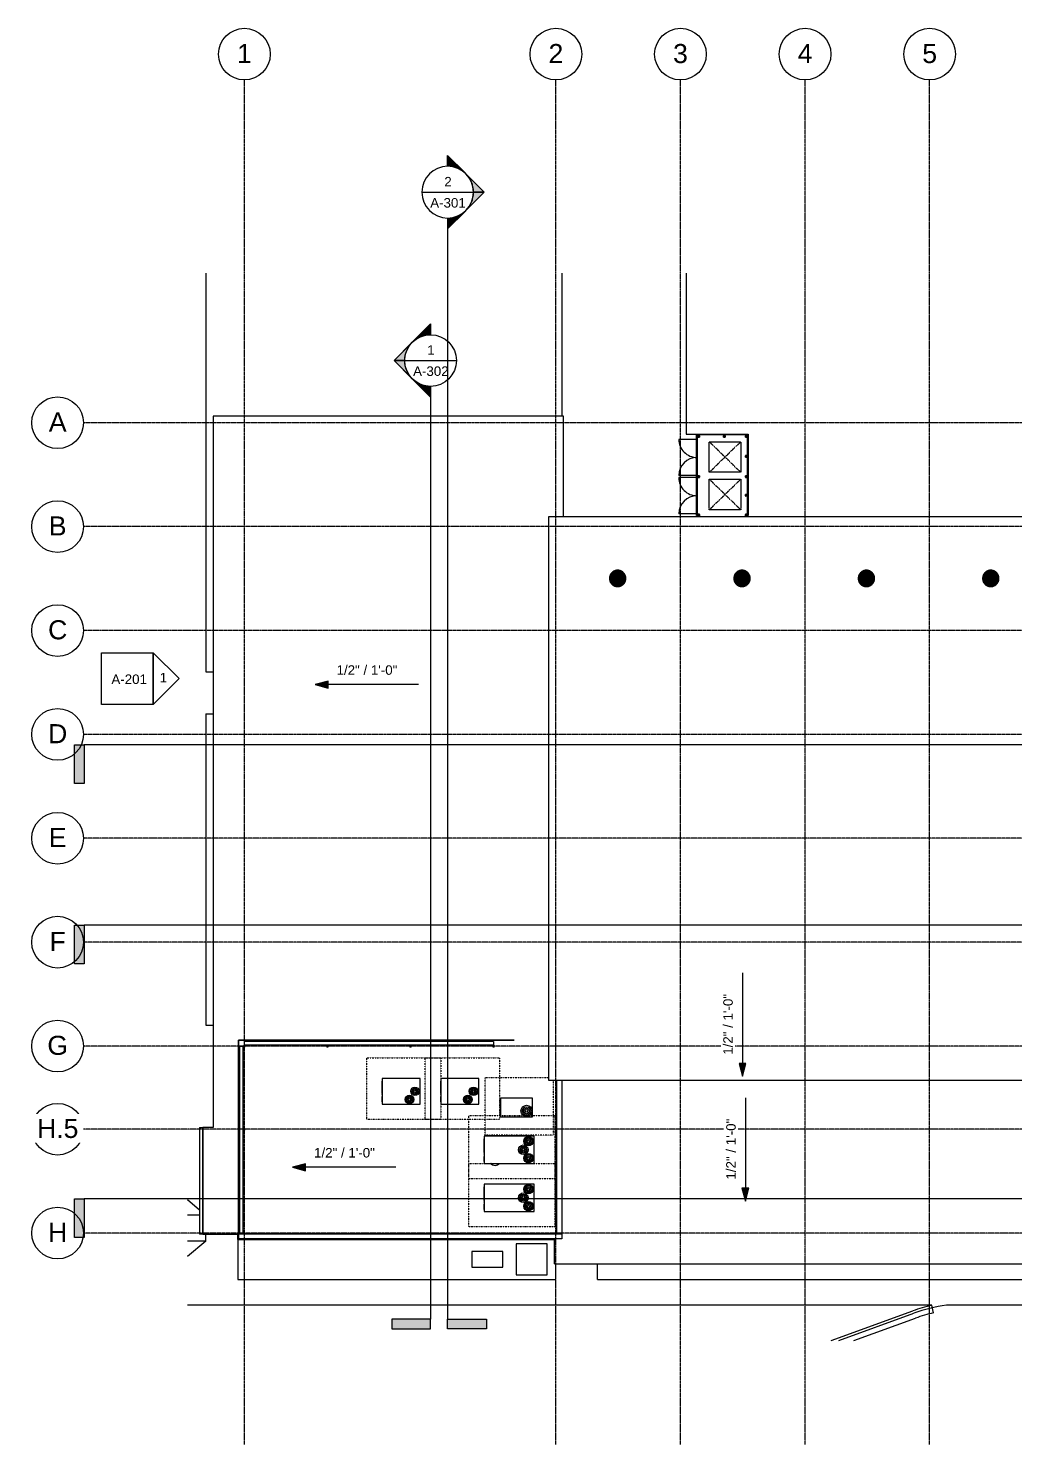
# Model space of a CAD drawing. Header units: inches. Extents: x 21571 to 32399, y -23276 to -19987.
# Drawn here: x 21571 to 23860, y -23276 to -19987 of the extents above; entities that cross this region are included whole.
import ezdxf

# ---------------------------------------------------------------- set-up
doc = ezdxf.new("R2010")
doc.units = ezdxf.units.IN
doc.header["$MEASUREMENT"] = 0
for name, pattern in [('Dash dot', [0.625, 0.25, -0.1875, 0, -0.1875]), ('Grid Line 1_2_', [0.875, 0.5, -0.125, 0.125, -0.125]), ('Hidden 1_8_', [0.1875, 0.125, -0.0625])]:
    doc.linetypes.add(name, pattern=pattern)
for name, color, linetype, lineweight in [('A-DETL-HDLN', 90, 'Hidden 1_8_', 9), ('A-DOOR', 31, 'Continuous', 9), ('A-FLOR-OTLN', 90, 'Continuous', 9), ('A-GENM', 13, 'Continuous', 9), ('A-GLAZ-CWMG', 51, 'Continuous', 9), ('A-ROOF', 132, 'Continuous', 9), ('A-ROOF-OTLN', 132, 'Continuous', 9), ('C-BLDG-PADS', 91, 'Continuous', 9), ('C-TOPO', 7, 'Continuous', 9), ('Conc', 7, 'Continuous', 9), ('E-ELEC-EQPM', 71, 'Continuous', 9), ('EOP-PR', 4, 'Continuous', 9), ('G-ANNO-DIMS', 111, 'Continuous', 9), ('G-ANNO-SYMB', 111, 'Continuous', 9), ('L-SITE-WALL', 31, 'Continuous', 9), ('M-EQPM', 50, 'Continuous', 9), ('M-HVAC-DUCT-ANNO', 70, 'Continuous', 9), ('S-BEAM', 12, 'Continuous', 9), ('S-COLS', 52, 'Continuous', 9), ('S-GRID', 1, 'Continuous', 9), ('S-GRID-IDEN', 1, 'Continuous', 9)]:
    doc.layers.add(name, color=color, linetype=linetype, lineweight=lineweight)
doc.styles.add('Arial', font='arial.ttf', dxfattribs={"height": 44.258982})
doc.styles.add('Arial_1', font='arial.ttf', dxfattribs={"height": 22.129491})

# ---------------------------------------------------------------- blocks, each defined once
blk = doc.blocks.new('turbine vent - turbine vent-625927-Roof Plan')
at = {"layer": 'A-GENM'}
for points in [[(25829.9, -21283.1), (25829.9, -21245.1), (25827.1, -21245.3), (25823.7, -21246.1), (25820.9, -21247.4), (25818.4, -21249.1), (25816.9, -21250.2), (25814.7, -21252.6), (25813.5, -21254.5), (25812.3, -21256.9), (25811.6, -21259), (25811.1, -21262), (25810.9, -21264.1), (25811.1, -21266.5), (25811.9, -21270.1), (25812.5, -21271.7), (25813.6, -21273.8), (25815.5, -21276.4), (25816.5, -21277.4), (25819, -21279.6), (25820.8, -21280.7), (25823.9, -21282.1), (25826.4, -21282.7), (25828.3, -21282.9)], [(25829.9, -21283.1), (25833.4, -21282.7), (25836.8, -21281.7), (25838.9, -21280.7), (25841, -21279.4), (25843.9, -21276.8), (25845, -21275.6), (25846.5, -21273.2), (25847.5, -21271.1), (25848.2, -21269.1), (25848.7, -21267), (25848.9, -21264.1), (25848.7, -21261.6), (25848, -21258.5), (25846.9, -21255.8), (25846.2, -21254.4), (25844.8, -21252.3), (25842.2, -21249.7), (25841, -21248.7), (25838.7, -21247.3), (25835.6, -21246), (25832.5, -21245.3), (25829.9, -21245.1), (25829.9, -21282.9)]]:
    blk.add_hatch(color=256, dxfattribs=at).paths.add_polyline_path(points, flags=0)
at = {"layer": 'A-GENM', "flags": 128}
for points in [[(25829.9, -21245.1), (25829.1, -21245.1), (25828.4, -21245.1), (25827.6, -21245.2), (25826.9, -21245.3), (25826.1, -21245.5), (25825.4, -21245.6), (25824.6, -21245.8), (25823.9, -21246), (25823.2, -21246.3), (25822.5, -21246.6), (25821.8, -21246.9), (25821.1, -21247.2), (25820.5, -21247.6), (25819.8, -21248), (25819.2, -21248.4), (25818.5, -21248.8), (25817.9, -21249.3), (25817.4, -21249.8), (25816.8, -21250.3), (25816.3, -21250.8), (25815.7, -21251.4), (25815.3, -21252), (25814.8, -21252.6), (25814.3, -21253.2), (25813.9, -21253.8), (25813.5, -21254.5), (25813.1, -21255.1), (25812.8, -21255.8), (25812.5, -21256.5), (25812.2, -21257.2), (25811.9, -21257.9), (25811.7, -21258.6), (25811.5, -21259.4), (25811.3, -21260.1), (25811.2, -21260.8), (25811.1, -21261.6), (25811, -21262.4), (25810.9, -21263.1), (25810.9, -21263.9), (25810.9, -21264.6), (25810.9, -21265.4), (25811, -21266.1), (25811.1, -21266.9), (25811.2, -21267.7), (25811.4, -21268.4), (25811.6, -21269.1), (25811.8, -21269.9), (25812, -21270.6), (25812.3, -21271.3), (25812.6, -21272), (25812.9, -21272.7), (25813.3, -21273.3), (25813.7, -21274), (25814.1, -21274.6), (25814.5, -21275.3), (25815, -21275.9), (25815.5, -21276.5), (25816, -21277), (25816.5, -21277.6), (25817.1, -21278.1), (25817.6, -21278.6), (25818.2, -21279.1), (25818.8, -21279.5), (25819.5, -21280), (25820.1, -21280.4), (25820.8, -21280.7), (25821.4, -21281.1), (25822.1, -21281.4), (25822.8, -21281.7), (25823.5, -21282), (25824.3, -21282.2), (25825, -21282.4), (25825.7, -21282.6), (25826.5, -21282.8), (25827.2, -21282.9), (25828, -21283), (25828.7, -21283), (25829.5, -21283.1), (25829.9, -21283.1)], [(25829.9, -21283.1), (25830.6, -21283.1), (25831.4, -21283), (25832.2, -21282.9), (25832.9, -21282.8), (25833.7, -21282.7), (25834.4, -21282.5), (25835.1, -21282.3), (25835.9, -21282.1), (25836.6, -21281.9), (25837.3, -21281.6), (25838, -21281.3), (25838.7, -21280.9), (25839.3, -21280.6), (25840, -21280.2), (25840.6, -21279.8), (25841.2, -21279.3), (25841.8, -21278.9), (25842.4, -21278.4), (25843, -21277.9), (25843.5, -21277.3), (25844, -21276.8), (25844.5, -21276.2), (25845, -21275.6), (25845.5, -21275), (25845.9, -21274.3), (25846.3, -21273.7), (25846.6, -21273), (25847, -21272.4), (25847.3, -21271.7), (25847.6, -21271), (25847.9, -21270.3), (25848.1, -21269.5), (25848.3, -21268.8), (25848.5, -21268.1), (25848.6, -21267.3), (25848.7, -21266.6), (25848.8, -21265.8), (25848.9, -21265), (25848.9, -21264.3), (25848.9, -21263.5), (25848.8, -21262.8), (25848.8, -21262), (25848.7, -21261.2), (25848.6, -21260.5), (25848.4, -21259.8), (25848.2, -21259), (25848, -21258.3), (25847.7, -21257.6), (25847.5, -21256.9), (25847.2, -21256.2), (25846.8, -21255.5), (25846.5, -21254.8), (25846.1, -21254.2), (25845.7, -21253.5), (25845.2, -21252.9), (25844.8, -21252.3), (25844.3, -21251.7), (25843.8, -21251.1), (25843.3, -21250.6), (25842.7, -21250.1), (25842.1, -21249.6), (25841.6, -21249.1), (25840.9, -21248.6), (25840.3, -21248.2), (25839.7, -21247.8), (25839, -21247.4), (25838.3, -21247.1), (25837.7, -21246.7), (25837, -21246.4), (25836.3, -21246.2), (25835.5, -21245.9), (25834.8, -21245.7), (25834.1, -21245.5), (25833.3, -21245.4), (25832.6, -21245.3), (25831.8, -21245.2), (25831.1, -21245.1), (25830.3, -21245.1), (25829.9, -21245.1)]]:
    blk.add_lwpolyline(points, dxfattribs=at)
blk = doc.blocks.new('Rectangular Mullion - Rectangular Mullion 1-1006469-Roof Plan')
at = {"layer": 'A-GLAZ-CWMG'}
for p, q in [((22057.5, -22795.4), (22057.5, -22786.7)), ((22059, -22795.4), (22057.5, -22795.4)), ((22059.9, -22795.4), (22059.3, -22795.4))]:
    blk.add_line(p, q, dxfattribs=at)
blk = doc.blocks.new('HSS-Round Hollow Structural Section-Column - HSS4X0_220-947151-Roof Plan')
at = {"layer": 'S-COLS'}
for radius, start, end in [(2, 0, 180), (2, 180, 0), (1.8, 0, 180), (1.8, 180, 0)]:
    blk.add_arc((0, 0), radius, start, end, dxfattribs=at)
blk = doc.blocks.new('Girt_C - 8_D-947122-Roof Plan')
at = {"layer": 'S-BEAM'}
for p, q in [((22651.1, -22339.1), (22073.1, -22339.1)), ((22073.1, -22339.2), (22073.1, -22339.1)), ((22073.1, -22346.9), (22073.1, -22339.2)), ((22073.1, -22347.1), (22073.1, -22346.9)), ((22073.1, -22347.1), (22651.1, -22347.1)), ((22651.1, -22339.1), (22651.1, -22339.2)), ((22651.1, -22339.2), (22651.1, -22346.9)), ((22651.1, -22346.9), (22651.1, -22347.1))]:
    blk.add_line(p, q, dxfattribs=at)
blk = doc.blocks.new('Girt_C - 8_D-948458-Roof Plan')
at = {"layer": 'S-BEAM'}
for p, q in [((22061.6, -22350.6), (22061.6, -22786.7)), ((22061.6, -22350.6), (22061.8, -22350.6)), ((22061.8, -22350.6), (22069.5, -22350.6)), ((22069.5, -22350.6), (22069.6, -22350.6)), ((22069.6, -22786.7), (22069.6, -22350.6))]:
    blk.add_line(p, q, dxfattribs=at)
blk = doc.blocks.new('Carrier_48TC_Standard_Efficiency_Gas_Heat_Electric_Cooling_Packaged_Rooftop_Unit_3_to_15_nominal_tons - 15 ton 48TC__16-V1-Roof Plan')
at = {"layer": 'M-EQPM', "linetype": 'Dash dot'}
for p, q in [((-105.9, -79.7), (-105.9, 67.7)), ((-105.9, 67.7), (93.9, 67.7)), ((93.9, 67.7), (93.9, -79.7)), ((93.9, -79.7), (-105.9, -79.7))]:
    blk.add_line(p, q, dxfattribs=at)
at = {"layer": 'M-EQPM'}
for p, q in [((57.9, 31.7), (-57.9, 31.7)), ((-57.9, 31.7), (-57.9, -31.7)), ((57.9, -31.7), (57.9, 31.7)), ((58.1, 27.3), (57.9, 27.3)), ((57.9, 15.4), (58.1, 15.4)), ((58.1, 10.3), (57.9, 10.3)), ((57.9, 9.3), (58.1, 9.3)), ((58.1, 6.7), (57.9, 6.7)), ((58.1, 27.3), (58.1, 15.4)), ((58.1, 9.3), (58.1, 10.3)), ((58.1, 10.3), (58.1, 9.3)), ((58.1, 6.7), (58.1, -25.1)), ((-57.9, -31.7), (57.9, -31.7)), ((57.9, -25.1), (58.1, -25.1))]:
    blk.add_line(p, q, dxfattribs=at)
for centre, radius in [((-44.9, 19.7), 11), ((-44.9, 19.7), 8.25), ((-44.9, 19.7), 5.5), ((-44.9, 19.7), 2.75), ((-32.9, 0), 11), ((-32.9, 0), 8.25), ((-32.9, 0), 5.5), ((-32.9, 0), 2.75), ((-44.9, -19.7), 11), ((-44.9, -19.7), 8.25), ((-44.9, -19.7), 5.5), ((-44.9, -19.7), 2.75)]:
    blk.add_circle(centre, radius, dxfattribs=at)
blk = doc.blocks.new('Carrier_48TC_Standard_Efficiency_Gas_Heat_Electric_Cooling_Packaged_Rooftop_Unit_3_to_15_nominal_tons - 7_5 ton 48TC__08-873531-Roof Plan')
at = {"layer": 'M-EQPM', "linetype": 'Dash dot'}
for p, q in [((-92.1, 29.7), (-92.1, 65.7)), ((-92.1, 65.7), (80.1, 65.7)), ((80.1, 65.7), (80.1, -77.8)), ((-92.1, -77.8), (-92.1, -29.8)), ((80.1, -77.8), (-92.1, -77.8))]:
    blk.add_line(p, q, dxfattribs=at)
at = {"layer": 'M-EQPM'}
for p, q in [((44.1, 29.7), (-44.1, 29.7)), ((-44.1, 29.7), (-44.1, -29.8)), ((44.1, -29.8), (44.1, 29.7)), ((44.2, 24.7), (44.1, 24.7)), ((44.1, 12.1), (44.2, 12.1)), ((44.2, 8.1), (44.1, 8.1)), ((44.1, 7.1), (44.2, 7.1)), ((44.2, 4.9), (44.1, 4.9)), ((44.2, 24.7), (44.2, 12.1)), ((44.2, 7.1), (44.2, 8.1)), ((44.2, 8.1), (44.2, 7.1)), ((44.2, 4.9), (44.2, -23.5)), ((-44.1, -29.8), (44.1, -29.8)), ((44.1, -23.5), (44.2, -23.5))]:
    blk.add_line(p, q, dxfattribs=at)
for centre, radius in [((-32.1, 0), 10), ((-32.1, 0), 7.5), ((-32.1, 0), 5), ((-32.1, 0), 2.5), ((-19.1, 18.7), 10), ((-19.1, 18.7), 7.5), ((-19.1, 18.7), 5), ((-19.1, 18.7), 2.5)]:
    blk.add_circle(centre, radius, dxfattribs=at)
blk = doc.blocks.new('Carrier_48TC_Standard_Efficiency_Gas_Heat_Electric_Cooling_Packaged_Rooftop_Unit_3_to_15_nominal_tons - 7_5 ton 48TC__08-V2-Roof Plan')
at = {"layer": 'M-EQPM', "linetype": 'Dash dot'}
for p, q in [((-92.1, -77.8), (-92.1, 65.7)), ((-92.1, 65.7), (80.1, 65.7)), ((80.1, 65.7), (80.1, -77.8)), ((80.1, -77.8), (-92.1, -77.8))]:
    blk.add_line(p, q, dxfattribs=at)
at = {"layer": 'M-EQPM'}
for p, q in [((44.1, 29.7), (-44.1, 29.7)), ((-44.1, 29.7), (-44.1, -29.8)), ((44.1, -29.8), (44.1, 29.7)), ((44.2, 24.7), (44.1, 24.7)), ((44.1, 12.1), (44.2, 12.1)), ((44.2, 8.1), (44.1, 8.1)), ((44.1, 7.1), (44.2, 7.1)), ((44.2, 4.9), (44.1, 4.9)), ((44.2, 24.7), (44.2, 12.1)), ((44.2, 7.1), (44.2, 8.1)), ((44.2, 8.1), (44.2, 7.1)), ((44.2, 4.9), (44.2, -23.5)), ((-44.1, -29.8), (44.1, -29.8)), ((44.1, -23.5), (44.2, -23.5))]:
    blk.add_line(p, q, dxfattribs=at)
for centre, radius in [((-32.1, 0), 10), ((-32.1, 0), 7.5), ((-32.1, 0), 5), ((-32.1, 0), 2.5), ((-19.1, 18.7), 10), ((-19.1, 18.7), 7.5), ((-19.1, 18.7), 5), ((-19.1, 18.7), 2.5)]:
    blk.add_circle(centre, radius, dxfattribs=at)
blk = doc.blocks.new('Carrier_48TC_Standard_Efficiency_Gas_Heat_Electric_Cooling_Packaged_Rooftop_Unit_3_to_15_nominal_tons - 5 ton 48TC__06-873527-Roof Plan')
at = {"layer": 'M-EQPM', "linetype": 'Dash dot'}
for p, q in [((-85.2, -63.6), (-85.2, 64)), ((-85.2, 64), (73.2, 64)), ((73.2, 64), (73.2, -70)), ((73.2, -70), (-74, -70))]:
    blk.add_line(p, q, dxfattribs=at)
at = {"layer": 'M-EQPM'}
for p, q in [((37.2, 22), (-37.2, 22)), ((-37.2, 22), (-37.2, -22)), ((37.2, -22), (37.2, 22)), ((37.3, 19.7), (37.2, 19.7)), ((37.2, 9.2), (37.3, 9.2)), ((37.3, 5.3), (37.2, 5.3)), ((37.2, 4.2), (37.3, 4.2)), ((37.3, 1.4), (37.2, 1.4)), ((37.3, 19.7), (37.3, 9.2)), ((37.3, 4.2), (37.3, 5.3)), ((37.3, 5.3), (37.3, 4.2)), ((37.3, 1.4), (37.3, -15.4)), ((-37.2, -22), (37.2, -22)), ((37.2, -15.4), (37.3, -15.4))]:
    blk.add_line(p, q, dxfattribs=at)
for radius in [13, 9.75, 6.5, 3.25]:
    blk.add_circle((-23.2, 8), radius, dxfattribs=at)
blk = doc.blocks.new('dumpster door - one-1001559-Roof Plan')
at = {"layer": 'A-DOOR'}
h = blk.add_hatch(dxfattribs=at)
h.set_pattern_fill('FP_1', color=256, style=0, pattern_type=2)
h.set_pattern_definition([(270, (0, 0), (-8, -5e-16), [])])
h.paths.add_polyline_path([(42, 0.5), (-42, 0.5), (-42, -0.5), (42, -0.5)], flags=0)
for p, q in [((-42, 0.5), (42, 0.5)), ((-42, -0.5), (-42, 0.5)), ((-42, 0), (-42, -42)), ((42, 0.5), (42, -0.5)), ((42, 0), (42, -42)), ((42, -0.5), (-42, -0.5))]:
    blk.add_line(p, q, dxfattribs=at)
for centre, start, end in [((-42, 0), 270, 0), ((42, 0), 180, 270)]:
    blk.add_arc(centre, 42, start, end, dxfattribs=at)
blk = doc.blocks.new('HSS-Hollow Structural Section-Column - HSS4X4X1_4-1001889-Roof Plan')
at = {"layer": 'S-COLS'}
for p, q in [((-2, -1.534), (-2, 1.534)), ((-1.767, 1.534), (-1.767, -1.534)), ((-1.534, 2), (1.534, 2)), ((1.534, 1.767), (-1.534, 1.767)), ((1.767, -1.534), (1.767, 1.534)), ((2, 1.534), (2, -1.534)), ((-1.534, -1.767), (1.534, -1.767)), ((1.534, -2), (-1.534, -2))]:
    blk.add_line(p, q, dxfattribs=at)
for centre, radius, start, end in [((-1.534, 1.534), 0.466, 90, 180), ((-1.534, 1.534), 0.233, 90, 180), ((1.534, 1.534), 0.466, 360, 90), ((1.534, 1.534), 0.233, 360, 90), ((-1.534, -1.534), 0.466, 180, 270), ((-1.534, -1.534), 0.233, 180, 270), ((1.534, -1.534), 0.466, 270, 360), ((1.534, -1.534), 0.233, 270, 360)]:
    blk.add_arc(centre, radius, start, end, dxfattribs=at)
blk = doc.blocks.new('Transformer-Dry-Type-Siemens - 6x6x6-1004770-Roof Plan')
at = {"layer": 'E-ELEC-EQPM'}
for p, q in [((36, 36), (-36, 36)), ((-36, 36), (-36, -36)), ((36, -36), (36, 36)), ((-36, -36), (36, -36))]:
    blk.add_line(p, q, dxfattribs=at)
blk = doc.blocks.new('Transformer-Dry-Type-Siemens - 6x3x6-1005805-Roof Plan')
at = {"layer": 'E-ELEC-EQPM'}
for p, q in [((36, 18), (-36, 18)), ((-36, 18), (-36, -18)), ((36, -18), (36, 18)), ((-36, -18), (36, -18))]:
    blk.add_line(p, q, dxfattribs=at)
blk = doc.blocks.new('Grid - Grid Head - Circle-14747-Roof Plan')
at = {"layer": 'S-GRID-IDEN'}
blk.add_circle((0, 0), 0.25, dxfattribs=at)
blk = doc.blocks.new('Section - 3_32_ x 3_8_-18514-Roof Plan')
at = {"layer": 'G-ANNO-SYMB'}
blk.add_hatch(color=256, dxfattribs=at).paths.add_polyline_path([(0, 0.375), (0, 0), (-0.09375, 0), (-0.09375, 0.375)], flags=0)
for p, q in [((0, 0.375), (-0.09375, 0.375)), ((-0.09375, 0.375), (-0.09375, 0)), ((0, 0), (0, 0.375)), ((-0.09375, 0), (0, 0))]:
    blk.add_line(p, q, dxfattribs=at)
blk = doc.blocks.new('Section - Section Head - Filled-1526-Roof Plan')
at = {"layer": 'G-ANNO-SYMB'}
h = blk.add_hatch(color=256, dxfattribs=at)
edge = h.paths.add_edge_path(flags=0)
edge.add_line((-0.427, 0.177), (-0.25, 0.354))
edge.add_line((-0.25, 0.354), (-0.25, 0.25))
edge.add_arc((-0.25, 0), 0.25, 90, 135)
h = blk.add_hatch(color=256, dxfattribs=at)
edge = h.paths.add_edge_path(flags=0)
edge.add_arc((-0.25, 0), 0.25, 45, 90)
edge.add_line((-0.25, 0.25), (-0.25, 0.354))
edge.add_line((-0.25, 0.354), (-0.073, 0.177))
h = blk.add_hatch(color=256, dxfattribs=at)
edge = h.paths.add_edge_path(flags=0)
edge.add_arc((-0.25, 0), 0.25, 137.9216, 180)
edge.add_line((-0.5, 0), (-0.604, 0))
edge.add_line((-0.604, 0), (-0.436, 0.168))
h = blk.add_hatch(color=256, dxfattribs=at)
edge = h.paths.add_edge_path(flags=0)
edge.add_line((-0.064, 0.168), (0.104, 0))
edge.add_line((0.104, 0), (0, 0))
edge.add_arc((-0.25, 0), 0.25, 0, 42.0784)
for p, q in [((-0.25, 0.354), (-0.604, 0)), ((-0.25, 0.354), (-0.427, 0.177)), ((-0.25, 0.354), (0.104, 0)), ((-0.25, 0.25), (-0.25, 0.354)), ((-0.073, 0.177), (-0.25, 0.354)), ((-0.25, 0.354), (-0.25, 0.25)), ((-0.436, 0.168), (-0.604, 0)), ((0.104, 0), (-0.064, 0.168)), ((-0.604, 0), (-0.5, 0)), ((0, 0), (0.104, 0)), ((-0.5, 0), (-0.604, 0)), ((0, 0), (0.104, 0))]:
    blk.add_line(p, q, dxfattribs=at)
for start, end in [(360, 180), (137.9216, 180), (90, 135), (45, 90), (0, 42.0784), (180, 360)]:
    blk.add_arc((-0.25, 0), 0.25, start, end, dxfattribs=at)
blk = doc.blocks.new('Elevation - Detail Number-93309-Roof Plan')
at = {"layer": 'G-ANNO-SYMB'}
for p, q in [((-0.25, -0.25), (-0.25, 0.25)), ((-0.25, 0.25), (0.25, 0.25)), ((0.25, 0.25), (0.25, -0.25)), ((0.25, -0.25), (-0.25, -0.25))]:
    blk.add_line(p, q, dxfattribs=at)
blk = doc.blocks.new('Elevation - Detail Number-93036-Roof Plan')
at = {"layer": 'G-ANNO-SYMB'}
for p, q in [((0, 0.25), (-0.25, 0)), ((0.25, 0), (0, 0.25)), ((-0.25, 0), (0.25, 0))]:
    blk.add_line(p, q, dxfattribs=at)

msp = doc.modelspace()

# ---------------------------------------------------------------- linework, layer by layer
at = {"layer": 'A-DETL-HDLN'}
for p, q in [((23152.9, -20946.7), (23225.9, -20946.7)), ((23152.9, -21017.7), (23152.9, -20946.7)), ((23152.9, -20946.7), (23225.9, -21017.7)), ((23225.9, -20946.7), (23152.9, -21017.7)), ((23225.9, -20946.7), (23225.9, -21017.7)), ((23225.9, -21017.7), (23152.9, -21017.7)), ((23152.9, -21033.7), (23225.9, -21033.7)), ((23152.9, -21104.7), (23152.9, -21033.7)), ((23152.9, -21033.7), (23225.9, -21104.7)), ((23225.9, -21033.7), (23152.9, -21104.7)), ((23225.9, -21033.7), (23225.9, -21104.7)), ((23225.9, -21104.7), (23152.9, -21104.7))]:
    msp.add_line(p, q, dxfattribs=at)
at = {"layer": 'A-FLOR-OTLN'}
for p, q in [((21968.6, -22730.9), (21940.4, -22707.4)), ((21968.6, -22743.1), (21940.4, -22743.1)), ((21983.2, -22803.1), (21983.2, -22786.7)), ((21983.2, -22803.1), (21940.4, -22838.7)), ((21983.2, -22803.1), (21940.4, -22803.1))]:
    msp.add_line(p, q, dxfattribs=at)
at = {"layer": 'A-ROOF'}
for p, q in [((22813.8, -20887.1), (22000.1, -20887.1)), ((22000.1, -20887.1), (22000.1, -22538.9)), ((22813.8, -21121.3), (22813.8, -20887.1)), ((26287.8, -21121.3), (22779, -21121.3)), ((22779, -21121.3), (22779, -22429.1)), ((22779, -22429.1), (26287.8, -22429.1)), ((22000.1, -22538.9), (21976.1, -22538.9)), ((21976.1, -22538.9), (21976.1, -22786.7)), ((21976.1, -22786.7), (22059, -22786.7)), ((22059.3, -22786.7), (22059.9, -22786.7)), ((22793.4, -22855.8), (22793.4, -22797.9)), ((22793.4, -22855.8), (23949.2, -22855.8))]:
    msp.add_line(p, q, dxfattribs=at)
at = {"layer": 'A-ROOF-OTLN'}
for p, q in [((21968.6, -22538.9), (21968.6, -22786.7)), ((21968.6, -22538.9), (21976.1, -22538.9)), ((21969.2, -22786.7), (21969.2, -22538.9)), ((21976.1, -22786.7), (21976.1, -22538.9)), ((21976.1, -22786.7), (21968.6, -22786.7))]:
    msp.add_line(p, q, dxfattribs=at)
at = {"layer": 'C-BLDG-PADS'}
for p, q in [((22057.6, -22795.4), (22057.6, -22799.3)), ((22057.6, -22799.3), (22793.4, -22799.3))]:
    msp.add_line(p, q, dxfattribs=at)
at = {"layer": 'C-TOPO'}
for q in [(22057.6, -22795.4), (22793.4, -22799.3)]:
    msp.add_line((22057.6, -22799.3), q, dxfattribs=at)
at = {"layer": 'Conc'}
for p, q in [((21983.2, -20555.1), (21983.2, -21481.4)), ((21983.2, -21481.4), (22000.1, -21481.4)), ((21983.2, -21578.2), (22000.1, -21578.2)), ((21983.2, -21578.2), (21983.2, -22301.7)), ((21983.2, -22301.7), (22000.1, -22301.7)), ((22057.5, -22799.4), (22057.5, -22892.1)), ((22796.3, -22892.1), (22796.3, -22855.8)), ((22893, -22892.1), (22893, -22855.8)), ((22057.5, -22892.1), (22796.3, -22892.1)), ((22893, -22892.1), (24099, -22892.1)), ((23669.9, -22952.1), (21940.4, -22952.1)), ((26159.5, -22952.1), (23703.9, -22952.1))]:
    msp.add_line(p, q, dxfattribs=at)
at = {"layer": 'EOP-PR'}
for p, q in [((22811.2, -20887.1), (22811.2, -20555.1)), ((23099.2, -20555.1), (23099.2, -20929.3)), ((23099.2, -20929.3), (23123.2, -20929.3)), ((23673.9, -22969.6), (23669.9, -22952.1)), ((23436.2, -23034.1), (23625.8, -22965)), ((23453.7, -23034.1), (23627.8, -22970.7)), ((23488.8, -23034.1), (23631.9, -22982))]:
    msp.add_line(p, q, dxfattribs=at)
for radius, start in [(366, 102.7965), (360, 97.5129), (348, 102.7965)]:
    msp.add_arc((23751, -23309), radius, start, 110, dxfattribs=at)
at = {"layer": 'G-ANNO-DIMS'}
for p, q in [((22236.9, -21510.6), (22266.9, -21518.6)), ((22476.9, -21510.6), (22236.9, -21510.6)), ((23230.1, -22180.2), (23230.1, -22420.2)), ((23230.1, -22420.2), (23238.1, -22390.2)), ((23236.8, -22470), (23236.8, -22710)), ((22184.6, -22631.5), (22214.6, -22639.6)), ((22424.6, -22631.5), (22184.6, -22631.5)), ((23236.8, -22710), (23244.9, -22680))]:
    msp.add_line(p, q, dxfattribs=at)
at = {"layer": 'G-ANNO-SYMB'}
for p, q in [((22484.9, -20367.1), (22604.9, -20367.1)), ((22544.9, -20427.1), (22544.9, -22984.2)), ((22445.2, -20758.1), (22565.2, -20758.1)), ((22505.2, -20818.1), (22505.2, -22984.2)), ((26603.8, -21650.5), (21700.5, -21650.5)), ((26603.8, -22069.4), (21700.5, -22069.4)), ((26603.8, -22705), (21700.5, -22705))]:
    msp.add_line(p, q, dxfattribs=at)
at = {"layer": 'L-SITE-WALL'}
for p, q in [((23123.2, -20929.3), (23243.2, -20929.3)), ((23123.2, -20941.1), (23123.2, -20929.3)), ((23123.2, -20941.1), (23124.7, -20941.1)), ((23241.7, -20930.8), (23124.7, -20930.8)), ((23124.7, -20930.8), (23124.7, -20941.1)), ((23241.7, -21118.1), (23241.7, -20930.8)), ((23243.2, -20929.3), (23243.2, -21118.1)), ((23123.2, -21030.1), (23123.2, -21025.1)), ((23124.7, -21025.1), (23123.2, -21025.1)), ((23123.2, -21030.1), (23124.7, -21030.1)), ((23124.7, -21025.1), (23124.7, -21030.1)), ((23123.2, -21118.1), (23123.2, -21114.1)), ((23124.7, -21114.1), (23123.2, -21114.1)), ((23124.7, -21114.1), (23124.7, -21118.1)), ((23123.2, -21118.1), (23124.7, -21118.1)), ((23241.7, -21118.1), (23243.2, -21118.1)), ((22059, -22797.9), (22059, -22336.4)), ((22059, -22336.4), (22699.8, -22336.4)), ((22059.3, -22336.7), (22059.3, -22797.9)), ((22699.8, -22336.7), (22059.3, -22336.7)), ((22699.8, -22336.4), (22699.8, -22336.7)), ((22798.8, -22786.7), (22798.8, -22429.1)), ((22810, -22429.1), (22810, -22797.9)), ((22059.9, -22797.9), (22059.9, -22786.7)), ((22810, -22786.7), (22059.9, -22786.7)), ((22059.3, -22797.9), (22059, -22797.9)), ((22810, -22797.9), (22059.9, -22797.9))]:
    msp.add_line(p, q, dxfattribs=at)
at = {"layer": 'M-HVAC-DUCT-ANNO'}
for p, q in [((22645.8, -22622.5), (22645.2, -22623.1)), ((22664.3, -22622.5), (22665, -22623.1))]:
    msp.add_line(p, q, dxfattribs=at)
msp.add_arc((22655.1, -22613.2), 14, 221.5492, 318.4508, dxfattribs=at)
at = {"layer": 'S-COLS'}
for centre, radius, start, end in [((22265.6, -22350.1), 2, 0, 180), ((22265.6, -22350.1), 2, 180, 0), ((22265.6, -22350.1), 1.8, 0, 180), ((22265.6, -22350.1), 1.79, 180, 0), ((22458.6, -22350.1), 2, 0, 180), ((22458.6, -22350.1), 2, 180, 0), ((22458.6, -22350.1), 1.8, 0, 180), ((22458.6, -22350.1), 1.79, 180, 0), ((22651.6, -22350.1), 2, 0, 180), ((22651.6, -22350.1), 2, 180, 0), ((22651.6, -22350.1), 1.79, 0, 180), ((22651.6, -22350.1), 1.8, 180, 0)]:
    msp.add_arc(centre, radius, start, end, dxfattribs=at)
at = {"layer": 'S-GRID', "linetype": 'Grid Line 1_2_'}
for p, q in [((22072.6, -23275.7), (22072.6, -20106.6)), ((22796.4, -23275.7), (22796.4, -20106.6)), ((23085.9, -23275.7), (23085.9, -20106.6)), ((23375.4, -23275.7), (23375.4, -20106.6)), ((23664.9, -23275.7), (23664.9, -20106.6)), ((26336.8, -20902.6), (21698.6, -20902.6)), ((26336.8, -21143.8), (21698.6, -21143.8)), ((26605.7, -21385.1), (21698.6, -21385.1)), ((26605.7, -21626.3), (21698.6, -21626.3)), ((26605.7, -21867.6), (21698.6, -21867.6)), ((26605.7, -22108.8), (21698.6, -22108.8)), ((26336.8, -22350.1), (21698.6, -22350.1)), ((26336.8, -22784.3), (21698.6, -22784.3))]:
    msp.add_line(p, q, dxfattribs=at)

# ---------------------------------------------------------------- block references
at = {"layer": 'A-DOOR', "rotation": 270}
for p in [(23124, -20983.1), (23124, -21072.1)]:
    msp.add_blockref('dumpster door - one-1001559-Roof Plan', p, dxfattribs=at)
at = {"layer": 'A-GENM'}
for p in [(-2890, 0), (-2601, 0), (-2312, 0), (-2023, 0)]:
    msp.add_blockref('turbine vent - turbine vent-625927-Roof Plan', p, dxfattribs=at)
at = {"layer": 'A-GLAZ-CWMG'}
msp.add_blockref('Rectangular Mullion - Rectangular Mullion 1-1006469-Roof Plan', (0, 0), dxfattribs=at)
at = {"layer": 'E-ELEC-EQPM'}
for name, p in [('Transformer-Dry-Type-Siemens - 6x6x6-1004770-Roof Plan', (22740, -22845.5)), ('Transformer-Dry-Type-Siemens - 6x3x6-1005805-Roof Plan', (22637.2, -22845.5))]:
    msp.add_blockref(name, p, dxfattribs=at)
at = {"layer": 'G-ANNO-SYMB', "xscale": 239.9999999999998, "yscale": 239.9999999999998, "zscale": 239.9999999999998}
for name, p, rotation in [('Section - Section Head - Filled-1526-Roof Plan', (22544.9, -20427.1), 269.9999999999996), ('Section - 3_32_ x 3_8_-18514-Roof Plan', (22505.2, -22984.2), 89.99999999999947)]:
    msp.add_blockref(name, p, dxfattribs=dict(at, rotation=rotation))
at = {"layer": 'G-ANNO-SYMB', "extrusion": (0, 0, -1), "xscale": 239.9999999999998, "yscale": 239.9999999999998, "zscale": 239.9999999999998}
for name, p, rotation in [('Section - Section Head - Filled-1526-Roof Plan', (-22505.2, -20818.1), 270.0000000000003), ('Section - 3_32_ x 3_8_-18514-Roof Plan', (-22544.9, -22984.2), 90.00000000000053)]:
    msp.add_blockref(name, p, dxfattribs=dict(at, rotation=rotation))
at = {"layer": 'G-ANNO-SYMB', "xscale": 239.9999999999998, "yscale": 239.9999999999998, "zscale": 239.9999999999998}
msp.add_blockref('Elevation - Detail Number-93309-Roof Plan', (21800.9, -21496.6), dxfattribs=at)
at = {"layer": 'M-EQPM', "rotation": 180}
for name, p in [('Carrier_48TC_Standard_Efficiency_Gas_Heat_Electric_Cooling_Packaged_Rooftop_Unit_3_to_15_nominal_tons - 7_5 ton 48TC__08-873531-Roof Plan', (22436.9, -22455.2)), ('Carrier_48TC_Standard_Efficiency_Gas_Heat_Electric_Cooling_Packaged_Rooftop_Unit_3_to_15_nominal_tons - 7_5 ton 48TC__08-V2-Roof Plan', (22573, -22455.2)), ('Carrier_48TC_Standard_Efficiency_Gas_Heat_Electric_Cooling_Packaged_Rooftop_Unit_3_to_15_nominal_tons - 5 ton 48TC__06-873527-Roof Plan', (22705, -22492.7)), ('Carrier_48TC_Standard_Efficiency_Gas_Heat_Electric_Cooling_Packaged_Rooftop_Unit_3_to_15_nominal_tons - 15 ton 48TC__16-V1-Roof Plan', (22687.8, -22590.8)), ('Carrier_48TC_Standard_Efficiency_Gas_Heat_Electric_Cooling_Packaged_Rooftop_Unit_3_to_15_nominal_tons - 15 ton 48TC__16-V1-Roof Plan', (22687.8, -22702.2))]:
    msp.add_blockref(name, p, dxfattribs=at)
at = {"layer": 'S-BEAM'}
for name in ['Girt_C - 8_D-948458-Roof Plan', 'Girt_C - 8_D-947122-Roof Plan']:
    msp.add_blockref(name, (0, 0), dxfattribs=at)
at = {"layer": 'S-COLS', "rotation": 180}
for name, p in [('HSS-Hollow Structural Section-Column - HSS4X4X1_4-1001889-Roof Plan', (23128, -20934.2)), ('HSS-Hollow Structural Section-Column - HSS4X4X1_4-1001889-Roof Plan', (23188, -20934.2)), ('HSS-Hollow Structural Section-Column - HSS4X4X1_4-1001889-Roof Plan', (23239, -20934.2)), ('HSS-Hollow Structural Section-Column - HSS4X4X1_4-1001889-Roof Plan', (23239, -20980.6)), ('HSS-Hollow Structural Section-Column - HSS4X4X1_4-1001889-Roof Plan', (23128, -21027.6)), ('HSS-Hollow Structural Section-Column - HSS4X4X1_4-1001889-Roof Plan', (23239, -21027.6)), ('HSS-Hollow Structural Section-Column - HSS4X4X1_4-1001889-Roof Plan', (23239, -21070.9)), ('HSS-Hollow Structural Section-Column - HSS4X4X1_4-1001889-Roof Plan', (23128, -21116.9)), ('HSS-Hollow Structural Section-Column - HSS4X4X1_4-1001889-Roof Plan', (23239, -21116.9)), ('HSS-Round Hollow Structural Section-Column - HSS4X0_220-947151-Roof Plan', (22072.6, -22350.1)), ('HSS-Round Hollow Structural Section-Column - HSS4X0_220-947151-Roof Plan', (22072.6, -22543.1)), ('HSS-Round Hollow Structural Section-Column - HSS4X0_220-947151-Roof Plan', (22796.4, -22543.1))]:
    msp.add_blockref(name, p, dxfattribs=at)
at = {"layer": 'S-GRID-IDEN', "xscale": 239.9999999999998, "yscale": 239.9999999999998, "zscale": 239.9999999999998}
for p in [(22072.6, -20046.6), (22796.4, -20046.6), (23085.9, -20046.6), (23375.4, -20046.6), (23664.9, -20046.6)]:
    msp.add_blockref('Grid - Grid Head - Circle-14747-Roof Plan', p, dxfattribs=at)
for p, rotation in [((21638.6, -20902.6), 89.99999999999984), ((21638.6, -21143.8), 89.99999999999984), ((21638.6, -21385.1), 89.9999999999998), ((21638.6, -21626.3), 89.9999999999998), ((21638.6, -21867.6), 89.9999999999998), ((21638.6, -22108.8), 89.9999999999998), ((21638.6, -22350.1), 89.99999999999984), ((21638.6, -22543.1), 89.99999999999984), ((21638.6, -22784.3), 89.99999999999984)]:
    msp.add_blockref('Grid - Grid Head - Circle-14747-Roof Plan', p, dxfattribs=dict(at, rotation=rotation))

# ---------------------------------------------------------------- texts
at = {"layer": 'G-ANNO-DIMS', "char_height": 22.129, "width": 168.21, "attachment_point": 1, "line_spacing_factor": 0.938532, "style": 'Arial_1', "bg_fill": 3, "box_fill_scale": 1.25, "bg_fill_color": 0, "bg_fill_transparency": 0}
for insert in [(22286.8, -21465.8), (22234.5, -22586.8)]:
    msp.add_mtext('1/2" / 1\'-0"', dxfattribs=dict(at, insert=insert))
at = {"layer": 'G-ANNO-SYMB', "attachment_point": 2, "line_spacing_factor": 0.938532, "style": 'Arial_1'}
for s, insert, char_height, width in [('2', (22545.7, -20331.7), 22.1, 20.52), ('A-301', (22545.7, -20380.8), 22.13, 98.28), ('1', (22505.9, -20722.7), 22.1, 20.52), ('A-302', (22505.9, -20771.7), 22.13, 98.28)]:
    msp.add_mtext(s, dxfattribs=dict(at, insert=insert, char_height=char_height, width=width))

# ---------------------------------------------------------------- next in the draw order: hatches: boundary and pattern name
at = {"layer": 'G-ANNO-DIMS'}
for points in [[(22236.9, -21510.6), (22266.9, -21518.6), (22266.9, -21502.5)], [(22184.6, -22631.5), (22214.6, -22639.6), (22214.6, -22623.5)]]:
    msp.add_hatch(color=256, dxfattribs=at).paths.add_polyline_path(points, flags=0)

# ---------------------------------------------------------------- next in the draw order: linework, layer by layer
for p, q in [((22266.9, -21502.5), (22236.9, -21510.6)), ((22266.9, -21518.6), (22266.9, -21502.5)), ((22214.6, -22623.5), (22184.6, -22631.5)), ((22214.6, -22639.6), (22214.6, -22623.5))]:
    msp.add_line(p, q, dxfattribs=at)

# ---------------------------------------------------------------- next in the draw order: texts
at = {"layer": 'G-ANNO-DIMS', "insert": (23185.3, -22370.3), "char_height": 22.129, "width": 168.21, "attachment_point": 1, "rotation": 90, "line_spacing_factor": 0.938532, "style": 'Arial_1', "bg_fill": 3, "box_fill_scale": 1.25, "bg_fill_color": 0, "bg_fill_transparency": 0}
msp.add_mtext('1/2" / 1\'-0"', dxfattribs=at)
at = {"layer": 'G-ANNO-SYMB', "insert": (21804.9, -21487.1), "char_height": 22.13, "width": 98.28, "attachment_point": 2, "line_spacing_factor": 0.938532, "style": 'Arial_1', "bg_fill": 3, "box_fill_scale": 1.25, "bg_fill_color": 0, "bg_fill_transparency": 0}
msp.add_mtext('A-201', dxfattribs=at)
at = {"layer": 'S-GRID-IDEN', "attachment_point": 2, "line_spacing_factor": 0.938532, "style": 'Arial', "bg_fill": 3, "box_fill_scale": 1.25, "bg_fill_color": 0, "bg_fill_transparency": 0}
for s, insert, char_height, width in [('1', (22072.6, -20023), 44.3, 41.04), ('2', (22796.4, -20023), 44.3, 41.04), ('3', (23085.9, -20023), 44.3, 41.04), ('4', (23375.4, -20023), 44.3, 41.04), ('5', (23664.9, -20023), 44.3, 41.04), ('A', (21638.8, -20878.7), 44.3, 49.14), ('B', (21638.8, -21120), 44.3, 49.14), ('C', (21638.8, -21361.2), 44.3, 52.92), ('D', (21638.8, -21602.5), 44.3, 52.92), ('E', (21638.8, -21843.7), 44.3, 49.14), ('F', (21638.8, -22085), 44.3, 44.82), ('G', (21638.8, -22326.2), 44.3, 57.24), ('H.5', (21638.8, -22519.2), 44.26, 114.48), ('H', (21638.8, -22760.5), 44.3, 52.92)]:
    msp.add_mtext(s, dxfattribs=dict(at, insert=insert, char_height=char_height, width=width))

# ---------------------------------------------------------------- next in the draw order: hatches: boundary and pattern name
at = {"layer": 'G-ANNO-DIMS'}
msp.add_hatch(color=256, dxfattribs=at).paths.add_polyline_path([(23230.1, -22420.2), (23238.1, -22390.2), (23222, -22390.2)], flags=0)

# ---------------------------------------------------------------- next in the draw order: linework, layer by layer
for p, q in [((23238.1, -22390.2), (23222, -22390.2)), ((23222, -22390.2), (23230.1, -22420.2))]:
    msp.add_line(p, q, dxfattribs=at)
at = {"layer": 'S-GRID', "linetype": 'Grid Line 1_2_'}
msp.add_line((26336.8, -22543.1), (21698.6, -22543.1), dxfattribs=at)

# ---------------------------------------------------------------- next in the draw order: block references
at = {"layer": 'G-ANNO-SYMB', "extrusion": (0, 0, -1), "xscale": 239.9999999999998, "yscale": 239.9999999999998, "zscale": 239.9999999999998}
for name, p, rotation in [('Elevation - Detail Number-93036-Roof Plan', (-21860.9, -21496.6), 90.00000000002636), ('Section - 3_32_ x 3_8_-18514-Roof Plan', (-21700.5, -21650.5), 180), ('Section - 3_32_ x 3_8_-18514-Roof Plan', (-21700.5, -22069.4), 180), ('Section - 3_32_ x 3_8_-18514-Roof Plan', (-21700.5, -22705), 180)]:
    msp.add_blockref(name, p, dxfattribs=dict(at, rotation=rotation))

# ---------------------------------------------------------------- next in the draw order: texts
at = {"layer": 'G-ANNO-DIMS', "insert": (23192.1, -22660.1), "char_height": 22.129, "width": 168.21, "attachment_point": 1, "rotation": 90, "line_spacing_factor": 0.938532, "style": 'Arial_1', "bg_fill": 3, "box_fill_scale": 1.25, "bg_fill_color": 0, "bg_fill_transparency": 0}
msp.add_mtext('1/2" / 1\'-0"', dxfattribs=at)
at = {"layer": 'G-ANNO-SYMB', "insert": (21884.5, -21483.4), "char_height": 22.1, "width": 20.52, "attachment_point": 2, "line_spacing_factor": 0.938532, "style": 'Arial_1', "bg_fill": 3, "box_fill_scale": 1.25, "bg_fill_color": 0, "bg_fill_transparency": 0}
msp.add_mtext('1', dxfattribs=at)

# ---------------------------------------------------------------- next in the draw order: hatches: boundary and pattern name
at = {"layer": 'G-ANNO-DIMS'}
msp.add_hatch(color=256, dxfattribs=at).paths.add_polyline_path([(23236.8, -22710), (23244.9, -22680), (23228.8, -22680)], flags=0)

# ---------------------------------------------------------------- next in the draw order: linework, layer by layer
for p, q in [((23244.9, -22680), (23228.8, -22680)), ((23228.8, -22680), (23236.8, -22710))]:
    msp.add_line(p, q, dxfattribs=at)

doc.saveas('drawing.dxf')
